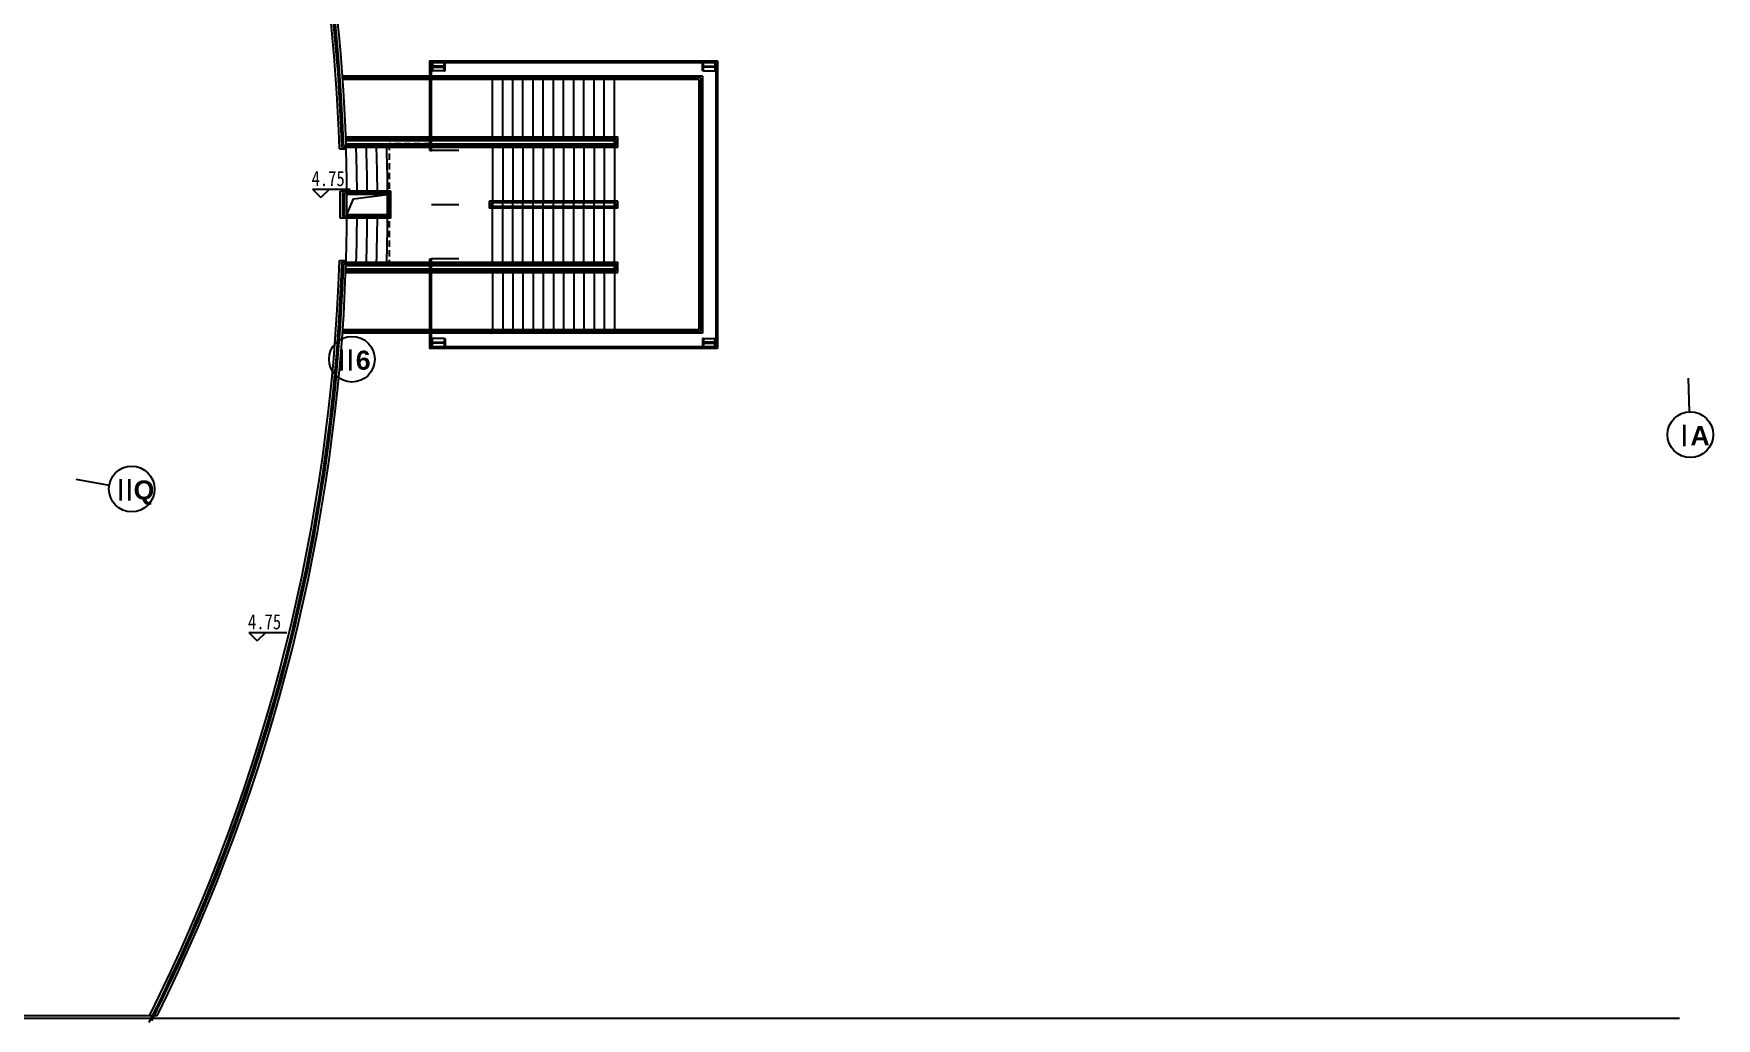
# Model space of a CAD drawing. Extents: x 23317406 to 24383751, y 42324270 to 43451021.
# Drawn here: x 24042113 to 24091827, y 43074404 to 43103497 of the extents above; entities that cross this region are included whole.
import ezdxf

# ---------------------------------------------------------------- set-up
doc = ezdxf.new("R2010")
doc.units = 0
doc.header["$MEASUREMENT"] = 0
doc.linetypes.add('HIDDEN', pattern=[9.525, 6.35, -3.175])
doc.layers.get('0').update_dxf_attribs({"linetype": 'CONTINUOUS'})
doc.layers.get('DEFPOINTS').update_dxf_attribs({"linetype": 'CONTINUOUS'})
for name, color, linetype in [('墙', 7, 'CONTINUOUS'), ('投影', 9, 'CONTINUOUS'), ('柱形', 7, 'CONTINUOUS'), ('标注', 7, 'CONTINUOUS'), ('栏杆', 146, 'CONTINUOUS'), ('楼梯', 5, 'CONTINUOUS'), ('汉字', 7, 'CONTINUOUS'), ('边界', 9, 'CONTINUOUS'), ('门窗', 7, 'CONTINUOUS')]:
    doc.layers.add(name, color=color, linetype=linetype)
doc.styles.add('Q1', font='SimSun.ttf', dxfattribs={"width": 0.8, "height": 450})
doc.styles.add('Q200', font='SimSun.ttf', dxfattribs={"width": 0.8, "height": 450})
doc.styles.add('T-SG-01$0$Arial', font='ARIALBD.TTF')
doc.dimstyles.new('Q2', dxfattribs={"dimscale": 150, "dimtxt": 2.5, "dimasz": 2.5, "dimexe": 0, "dimexo": 0, "dimgap": 0.5, "dimtad": 1, "dimdec": 4, "dimdsep": 46, "dimtxsty": 'Q200', "dimblk1": 'DOTSMALL', "dimblk2": 'DOTSMALL', "dimsah": 1, "dimcen": 2.5, "dimadec": 0, "dimazin": 0, "dimtfac": 1, "dimtdec": 3, "dimtmove": 2, "dimatfit": 3, "dimldrblk": 'DOTSMALL', "dimfxl": 1, "dimtolj": 1, "dimtzin": 10, "dimarcsym": 0})

# ---------------------------------------------------------------- blocks, each defined once
blk = doc.blocks.new('_DOTSMALL')
at = {"color": 0, "linetype": 'ByBlock', "const_width": 0.5}
blk.add_lwpolyline([(-0.0625, 0, 1), (0.0625, 0, 1)], format="xyb", close=True, dxfattribs=at)
blk = doc.blocks.new('*D144')
at = {"color": 0, "linetype": 'ByBlock'}
for p, q in [((24067622, 43186962), (24068480, 43187449)), ((24093003, 43093389), (24094989, 43093455))]:
    blk.add_line(p, q, dxfattribs=at)
blk.add_arc((23891114, 43086692), 203987, 1.9, 29.6, dxfattribs=at)
at = {"layer": 'DEFPOINTS', "color": 0, "linetype": 'ByBlock'}
for p in [(24067622, 43186962), (24065013, 43185480), (24091262, 43126080), (24091005, 43093323), (24093003, 43093389)]:
    blk.add_point(p, dxfattribs=at)
at = {"color": 0, "linetype": 'ByBlock', "xscale": 375, "yscale": 375, "zscale": 375}
for p, rotation in [((24068480, 43187449), 119.6000000001376), ((24094989, 43093455), 271.8999999998212)]:
    blk.add_blockref('_DOTSMALL', p, dxfattribs=dict(at, rotation=rotation))
at = {"color": 0, "linetype": 'ByBlock', "insert": (24087731, 43142143), "char_height": 450, "attachment_point": 5, "rotation": 285.75, "style": 'Q200'}
blk.add_mtext('\\A1;27.7°', dxfattribs=at)
blk = doc.blocks.new('M100')
at = {"layer": '门窗'}
blk.add_line((0, 1000), (0, 0), dxfattribs=at)

msp = doc.modelspace()

# ---------------------------------------------------------------- linework, layer by layer
for p, q in [((24091037.69829, 43092323.32423), (24091004.54311, 43093322.77444)), ((24043360.52207, 43090334.86656), (24044345.32982, 43090161.21838))]:
    msp.add_line(p, q)
at = {"color": 2}
for centre in [(24051515.86185, 43093878.96906), (24091060.07804, 43091648.69533), (24045010.07505, 43090044.00586)]:
    msp.add_circle(centre, 675, dxfattribs=at)
at = {"layer": '墙'}
for p, q in [((24051144.69155, 43100094.22492), (24051344.78576, 43100094.22492)), ((24051243.51917, 43098843.65505), (24051168.52945, 43098841.98838)), ((24051243.51917, 43098044.76616), (24051168.52945, 43098046.43283)), ((24051144.69247, 43096794.22631), (24051344.78576, 43096794.22631))]:
    msp.add_line(p, q, dxfattribs=at)
at = {"layer": '墙', "ltscale": 5000}
for start, end in [(67.1172342395, 67.1172342395), (66.2587266313, 66.2587266313), (64.4772342395, 64.4772342395), (64.9387266313, 64.9387266313)]:
    msp.add_arc((23850578.58196, 42857442.58139), 533172.67138, start, end, dxfattribs=at)
at = {"layer": '墙'}
for centre, radius, start, end in [((23850634.74669, 42857737.27781), 530172.67138, 79.4743453394, 79.4743453394), ((23850639.30178, 42857736.37231), 530172.67138, 78.1227654233, 78.1227654233), ((23850644.55659, 42857735.23786), 530172.67138, 77.5606287088, 77.5606287088), ((23850649.0789, 42857734.18074), 530172.67138, 76.2090487927, 76.2090487927), ((23997369.97958, 43098444.21029), 53800.0204, 1.75750307, 20.40824976), ((23997369.97866, 43098444.21025), 54000.02133, 1.857148361, 20.325874576), ((23997369.99998, 43098444.22492), 54000, 1.750976909, 1.804054099), ((23997369.99998, 43098444.21061), 53800, 359.576371832, 0.42362817), ((23997369.99998, 43098444.21061), 54000, 0.318311525, 0.371364135), ((23997369.99998, 43098444.21061), 54000, 359.681688478, 0.318311525), ((23997369.99998, 43098444.21061), 54000, 359.628635867, 359.681688478), ((23997369.99998, 43098444.22631), 54000, 358.195945901, 358.249023091)]:
    msp.add_arc(centre, radius, start, end, dxfattribs=at)
at = {"layer": '投影', "color": 6}
for p, q in [((24045584.05445, 43074404.23644), (24038368.50144, 43074404.23644)), ((24045618.89371, 43074474.23644), (24038387.25788, 43074474.23644)), ((24090736.68628, 43074404.23644), (24045639.91863, 43074404.23644)), ((24045758.41906, 43074474.23644), (24045674.7176, 43074474.23644))]:
    msp.add_line(p, q, dxfattribs=at)
for centre, radius, start, end in [((23997370.02039, 43098444.21029), 53799.9796, 333.542189166, 358.242528238), ((23997370.02101, 43098444.21027), 53999.97897, 333.647747854, 358.08980232)]:
    msp.add_arc(centre, radius, start, end, dxfattribs=at)
at = {"layer": '柱形'}
for p, q in [((24053870, 43102644.22556), (24053870, 43102394.22556)), ((24053900, 43102644.22556), (24053870, 43102644.22556)), ((24053900, 43102644.22556), (24053900, 43102534.22556)), ((24054240, 43102534.22556), (24053900, 43102534.22556)), ((24054270, 43102644.22556), (24054240, 43102644.22556)), ((24054240, 43102534.22556), (24054240, 43102644.22556)), ((24054270, 43102394.22556), (24054270, 43102644.22556)), ((24061870, 43102644.22556), (24061900, 43102644.22556)), ((24061870, 43102394.22556), (24061870, 43102644.22556)), ((24061900, 43102534.22556), (24061900, 43102644.22556)), ((24061900, 43102534.22556), (24062240, 43102534.22556)), ((24062240, 43102644.22556), (24062240, 43102534.22556)), ((24062240, 43102644.22556), (24062270, 43102644.22556)), ((24062270, 43102644.22556), (24062270, 43102394.22556)), ((24053870, 43102394.22556), (24053900, 43102394.22556)), ((24053900, 43102504.22556), (24054240, 43102504.22556)), ((24053900, 43102504.22556), (24053900, 43102394.22556)), ((24054240, 43102394.22556), (24054240, 43102504.22556)), ((24054240, 43102394.22556), (24054270, 43102394.22556)), ((24061900, 43102394.22556), (24061870, 43102394.22556)), ((24062240, 43102504.22556), (24061900, 43102504.22556)), ((24061900, 43102394.22556), (24061900, 43102504.22556)), ((24062240, 43102504.22556), (24062240, 43102394.22556)), ((24062270, 43102394.22556), (24062240, 43102394.22556)), ((24053870, 43094244.22556), (24053870, 43094494.22556)), ((24053870, 43094494.22556), (24053900, 43094494.22556)), ((24053900, 43094244.22556), (24053870, 43094244.22556)), ((24053900, 43094384.22556), (24053900, 43094494.22556)), ((24053900, 43094384.22556), (24054240, 43094384.22556)), ((24054240, 43094354.22556), (24053900, 43094354.22556)), ((24053900, 43094244.22556), (24053900, 43094354.22556)), ((24054240, 43094494.22556), (24054240, 43094384.22556)), ((24054240, 43094494.22556), (24054270, 43094494.22556)), ((24054240, 43094354.22556), (24054240, 43094244.22556)), ((24054270, 43094244.22556), (24054240, 43094244.22556)), ((24054270, 43094494.22556), (24054270, 43094244.22556)), ((24061870, 43094494.22556), (24061870, 43094244.22556)), ((24061900, 43094494.22556), (24061870, 43094494.22556)), ((24061870, 43094244.22556), (24061900, 43094244.22556)), ((24061900, 43094494.22556), (24061900, 43094384.22556)), ((24062240, 43094384.22556), (24061900, 43094384.22556)), ((24061900, 43094354.22556), (24062240, 43094354.22556)), ((24061900, 43094354.22556), (24061900, 43094244.22556)), ((24062270, 43094494.22556), (24062240, 43094494.22556)), ((24062240, 43094384.22556), (24062240, 43094494.22556)), ((24062240, 43094244.22556), (24062240, 43094354.22556)), ((24062240, 43094244.22556), (24062270, 43094244.22556)), ((24062270, 43094244.22556), (24062270, 43094494.22556))]:
    msp.add_line(p, q, dxfattribs=at)
at = {"layer": '柱形', "color": 4}
for p, q in [((24054240, 43102644.22556), (24053900, 43102644.22556)), ((24061900, 43102644.22556), (24062240, 43102644.22556)), ((24054240, 43102394.22556), (24053900, 43102394.22556)), ((24061900, 43102394.22556), (24062240, 43102394.22556)), ((24054240, 43094494.22556), (24053900, 43094494.22556)), ((24054240, 43094244.22556), (24053900, 43094244.22556)), ((24061900, 43094494.22556), (24062240, 43094494.22556)), ((24061900, 43094244.22556), (24062240, 43094244.22556))]:
    msp.add_line(p, q, dxfattribs=at)
at = {"layer": '栏杆', "ltscale": 100}
for p, q in [((24053820, 43102194.22559), (24051272.11038, 43102194.22559)), ((24053820, 43102144.22559), (24051272.11038, 43102144.22559)), ((24061820, 43102194.22559), (24053870, 43102194.22559)), ((24061770, 43102144.22559), (24053870, 43102144.22559)), ((24061770, 43102144.22559), (24061770, 43094744.22559)), ((24061820, 43102194.22559), (24061820, 43094694.22559)), ((24051218.17148, 43100144.22556), (24059369.99998, 43100144.22556)), ((24051266.59609, 43100194.22556), (24059319.99998, 43100194.22556)), ((24051336.56368, 43100444.22556), (24059369.99998, 43100444.22556)), ((24051338.30084, 43100394.22556), (24059319.99998, 43100394.22556)), ((24052668.55331, 43098844.21061), (24051243.51504, 43098844.21061)), ((24052618.89137, 43098794.21061), (24051293.86413, 43098794.21061)), ((24059369.99998, 43098544.21061), (24055569.99998, 43098544.21061)), ((24055569.99998, 43098544.21061), (24055569.99998, 43098344.21061)), ((24059369.99998, 43098344.21061), (24059369.99998, 43098544.21061)), ((24052668.55331, 43098044.21061), (24051243.51504, 43098044.21061)), ((24052618.89137, 43098094.21061), (24051293.86413, 43098094.21061)), ((24059369.99998, 43098344.21061), (24055569.99998, 43098344.21061)), ((24059319.99998, 43098494.21061), (24055619.99998, 43098494.21061)), ((24055619.99998, 43098394.21061), (24055619.99998, 43098494.21061)), ((24059319.99998, 43098394.21061), (24055619.99998, 43098394.21061)), ((24059319.99998, 43098394.21061), (24059319.99998, 43098494.21061)), ((24051218.17243, 43096744.22556), (24059369.99998, 43096744.22556)), ((24051266.59707, 43096694.22556), (24059319.99998, 43096694.22556)), ((24051336.56368, 43096444.22556), (24059369.99998, 43096444.22556)), ((24051338.30084, 43096494.22556), (24059319.99998, 43096494.22556)), ((24061770, 43094744.22559), (24051272.1527, 43094744.22559)), ((24061820, 43094694.22559), (24051272.1527, 43094694.22559))]:
    msp.add_line(p, q, dxfattribs=at)
at = {"layer": '栏杆'}
for p, q in [((24059319.99998, 43100194.22556), (24059319.99998, 43100394.22556)), ((24059369.99998, 43100144.22556), (24059369.99998, 43100444.22556)), ((24059319.99998, 43096494.22556), (24059319.99998, 43096694.22556)), ((24059369.99998, 43096444.22556), (24059369.99998, 43096744.22556))]:
    msp.add_line(p, q, dxfattribs=at)
at = {"layer": '栏杆', "ltscale": 100}
for centre, radius, start, end in [((23997369.97928, 43098444.21028), 53875.0207, 1.808256797, 20.377302636), ((23997369.97897, 43098444.21027), 53925.02101, 1.859732223, 20.356708863), ((24051272.11038, 43102169.22559), 25, 90, 270), ((23997369.99998, 43098444.22492), 54300, 1.84686887, 1.899655627), ((23997369.99998, 43098444.21061), 53875, 359.574598194, 0.424810962), ((23997369.99998, 43098444.21061), 53925, 359.628119359, 0.371880643), ((23997369.99998, 43098444.21061), 55250, 359.637037884, 0.362962118), ((23997369.99998, 43098444.21061), 55300, 359.585560369, 0.414439633), ((23997370.02068, 43098444.21028), 53874.9793, 333.350079763, 358.191774333), ((23997370.02099, 43098444.21027), 53924.97899, 333.436148522, 358.140298849), ((24051272.1527, 43094719.22559), 25, 90, 270)]:
    msp.add_arc(centre, radius, start, end, dxfattribs=at)
at = {"layer": '楼梯'}
for p, q in [((24055669.99998, 43100444.25632), (24055669.99998, 43102144.22559)), ((24055969.99998, 43100444.25632), (24055969.99998, 43102144.22559)), ((24056269.99998, 43100444.25632), (24056269.99998, 43102144.22559)), ((24056569.99998, 43100444.25632), (24056569.99998, 43102144.22559)), ((24056869.99998, 43100444.25632), (24056869.99998, 43102144.22559)), ((24057169.99998, 43100444.25632), (24057169.99998, 43102144.22559)), ((24057469.99998, 43100444.25632), (24057469.99998, 43102144.22559)), ((24057769.99998, 43100444.25632), (24057769.99998, 43102144.22559)), ((24058069.99998, 43100444.25632), (24058069.99998, 43102144.22559)), ((24058369.99998, 43100444.25632), (24058369.99998, 43102144.22559)), ((24058669.99998, 43100444.25632), (24058669.99998, 43102144.22559)), ((24058969.99998, 43100444.25632), (24058969.99998, 43102144.22559)), ((24059269.99998, 43100444.25632), (24059269.99998, 43102144.22559)), ((24055669.99998, 43100394.22556), (24055669.99998, 43100344.22556)), ((24055669.99998, 43100194.20909), (24055669.99998, 43100244.20909)), ((24055669.99998, 43100144.19481), (24055669.99998, 43098544.21061)), ((24055969.99998, 43100394.22556), (24055969.99998, 43100344.22556)), ((24055969.99998, 43100194.20909), (24055969.99998, 43100244.20909)), ((24055969.99998, 43100144.19481), (24055969.99998, 43098544.21061)), ((24056269.99998, 43100394.22556), (24056269.99998, 43100344.22556)), ((24056269.99998, 43100194.20909), (24056269.99998, 43100244.20909)), ((24056269.99998, 43100144.19481), (24056269.99998, 43098544.21061)), ((24056569.99998, 43100394.22556), (24056569.99998, 43100344.22556)), ((24056569.99998, 43100194.20909), (24056569.99998, 43100244.20909)), ((24056569.99998, 43100144.19481), (24056569.99998, 43098544.21061)), ((24056869.99998, 43100394.22556), (24056869.99998, 43100344.22556)), ((24056869.99998, 43100194.20909), (24056869.99998, 43100244.20909)), ((24056869.99998, 43100144.19481), (24056869.99998, 43098544.21061)), ((24057169.99998, 43100394.22556), (24057169.99998, 43100344.22556)), ((24057169.99998, 43100194.20909), (24057169.99998, 43100244.20909)), ((24057169.99998, 43100144.19481), (24057169.99998, 43098544.21061)), ((24057469.99998, 43100394.22556), (24057469.99998, 43100344.22556)), ((24057469.99998, 43100194.20909), (24057469.99998, 43100244.20909)), ((24057469.99998, 43100144.19481), (24057469.99998, 43098544.21061)), ((24057769.99998, 43100394.22556), (24057769.99998, 43100344.22556)), ((24057769.99998, 43100194.20909), (24057769.99998, 43100244.20909)), ((24057769.99998, 43100144.19481), (24057769.99998, 43098544.21061)), ((24058069.99998, 43100394.22556), (24058069.99998, 43100344.22556)), ((24058069.99998, 43100194.20909), (24058069.99998, 43100244.20909)), ((24058069.99998, 43100144.19481), (24058069.99998, 43098544.21061)), ((24058369.99998, 43100394.22556), (24058369.99998, 43100344.22556)), ((24058369.99998, 43100194.20909), (24058369.99998, 43100244.20909)), ((24058369.99998, 43100144.19481), (24058369.99998, 43098544.21061)), ((24058669.99998, 43100394.22556), (24058669.99998, 43100344.22556)), ((24058669.99998, 43100194.20909), (24058669.99998, 43100244.20909)), ((24058669.99998, 43100144.19481), (24058669.99998, 43098544.21061)), ((24058969.99998, 43100394.22556), (24058969.99998, 43100344.22556)), ((24058969.99998, 43100194.20909), (24058969.99998, 43100244.20909)), ((24058969.99998, 43100144.19481), (24058969.99998, 43098544.21061)), ((24059269.99998, 43100394.22556), (24059269.99998, 43100344.22556)), ((24059269.99998, 43100194.20909), (24059269.99998, 43100244.20909)), ((24059269.99998, 43100144.19481), (24059269.99998, 43098544.21061)), ((24055669.99998, 43098494.21061), (24055669.99998, 43098394.21061)), ((24055669.99998, 43096744.22631), (24055669.99998, 43098344.21061)), ((24055969.99998, 43098394.21061), (24055969.99998, 43098494.21061)), ((24055969.99998, 43096744.22631), (24055969.99998, 43098344.21061)), ((24056269.99998, 43098394.21061), (24056269.99998, 43098494.21061)), ((24056269.99998, 43096744.22631), (24056269.99998, 43098344.21061)), ((24056569.99998, 43098394.21061), (24056569.99998, 43098494.21061)), ((24056569.99998, 43096744.22631), (24056569.99998, 43098344.21061)), ((24056869.99998, 43098394.21061), (24056869.99998, 43098494.21061)), ((24056869.99998, 43096744.22631), (24056869.99998, 43098344.21061)), ((24057169.99998, 43098394.21061), (24057169.99998, 43098494.21061)), ((24057169.99998, 43096744.22631), (24057169.99998, 43098344.21061)), ((24057469.99998, 43098394.21061), (24057469.99998, 43098494.21061)), ((24057469.99998, 43096744.22631), (24057469.99998, 43098344.21061)), ((24057769.99998, 43098394.21061), (24057769.99998, 43098494.21061)), ((24057769.99998, 43096744.22631), (24057769.99998, 43098344.21061)), ((24058069.99998, 43098394.21061), (24058069.99998, 43098494.21061)), ((24058069.99998, 43096744.22631), (24058069.99998, 43098344.21061)), ((24058369.99998, 43098394.21061), (24058369.99998, 43098494.21061)), ((24058369.99998, 43096744.22631), (24058369.99998, 43098344.21061)), ((24058669.99998, 43098394.21061), (24058669.99998, 43098494.21061)), ((24058669.99998, 43096744.22631), (24058669.99998, 43098344.21061)), ((24058969.99998, 43098394.21061), (24058969.99998, 43098494.21061)), ((24058969.99998, 43096744.22631), (24058969.99998, 43098344.21061)), ((24059269.99998, 43098394.21061), (24059269.99998, 43098494.21061)), ((24059269.99998, 43096744.22631), (24059269.99998, 43098344.21061)), ((24055669.99998, 43096694.24059), (24055669.99998, 43096644.24059)), ((24055969.99998, 43096694.24059), (24055969.99998, 43096644.24059)), ((24056269.99998, 43096694.24059), (24056269.99998, 43096644.24059)), ((24056569.99998, 43096694.24059), (24056569.99998, 43096644.24059)), ((24056869.99998, 43096694.24059), (24056869.99998, 43096644.24059)), ((24057169.99998, 43096694.24059), (24057169.99998, 43096644.24059)), ((24057469.99998, 43096694.24059), (24057469.99998, 43096644.24059)), ((24057769.99998, 43096694.24059), (24057769.99998, 43096644.24059)), ((24058069.99998, 43096694.24059), (24058069.99998, 43096644.24059)), ((24058369.99998, 43096694.24059), (24058369.99998, 43096644.24059)), ((24058669.99998, 43096694.24059), (24058669.99998, 43096644.24059)), ((24058969.99998, 43096694.24059), (24058969.99998, 43096644.24059)), ((24059269.99998, 43096694.22556), (24059269.99998, 43096644.22556)), ((24055669.99998, 43096494.22556), (24055669.99998, 43096544.22556)), ((24055669.99998, 43096444.1948), (24055669.99998, 43094744.22703)), ((24055969.99998, 43096494.22556), (24055969.99998, 43096544.22556)), ((24055969.99998, 43096444.1948), (24055969.99998, 43094744.22703)), ((24056269.99998, 43096494.22556), (24056269.99998, 43096544.22556)), ((24056269.99998, 43096444.1948), (24056269.99998, 43094744.22703)), ((24056569.99998, 43096494.22556), (24056569.99998, 43096544.22556)), ((24056569.99998, 43096444.1948), (24056569.99998, 43094744.22703)), ((24056869.99998, 43096494.22556), (24056869.99998, 43096544.22556)), ((24056869.99998, 43096444.1948), (24056869.99998, 43094744.22703)), ((24057169.99998, 43096494.22556), (24057169.99998, 43096544.22556)), ((24057169.99998, 43096444.1948), (24057169.99998, 43094744.22703)), ((24057469.99998, 43096494.22556), (24057469.99998, 43096544.22556)), ((24057469.99998, 43096444.1948), (24057469.99998, 43094744.22703)), ((24057769.99998, 43096494.22556), (24057769.99998, 43096544.22556)), ((24057769.99998, 43096444.1948), (24057769.99998, 43094744.22703)), ((24058069.99998, 43096494.22556), (24058069.99998, 43096544.22556)), ((24058069.99998, 43096444.1948), (24058069.99998, 43094744.22703)), ((24058369.99998, 43096494.22556), (24058369.99998, 43096544.22556)), ((24058369.99998, 43096444.1948), (24058369.99998, 43094744.22703)), ((24058669.99998, 43096494.22556), (24058669.99998, 43096544.22556)), ((24058669.99998, 43096444.1948), (24058669.99998, 43094744.22703)), ((24058969.99998, 43096494.22556), (24058969.99998, 43096544.22556)), ((24058969.99998, 43096444.1948), (24058969.99998, 43094744.22703)), ((24059269.99998, 43096494.22556), (24059269.99998, 43096544.22556)), ((24059269.99998, 43096494.20909), (24059269.99998, 43096544.20909)), ((24059269.99998, 43096444.1948), (24059269.99998, 43094744.22703)), ((24055669.99998, 43094694.22703), (24055669.99998, 43094644.22703)), ((24055669.99998, 43094694.22559), (24055669.99998, 43094644.22559)), ((24055969.99998, 43094694.22703), (24055969.99998, 43094644.22703)), ((24055969.99998, 43094694.22559), (24055969.99998, 43094644.22559)), ((24056269.99998, 43094694.22703), (24056269.99998, 43094644.22703)), ((24056269.99998, 43094694.22559), (24056269.99998, 43094644.22559)), ((24056569.99998, 43094694.22703), (24056569.99998, 43094644.22703)), ((24056569.99998, 43094694.22559), (24056569.99998, 43094644.22559)), ((24056869.99998, 43094694.22703), (24056869.99998, 43094644.22703)), ((24056869.99998, 43094694.22559), (24056869.99998, 43094644.22559)), ((24057169.99998, 43094694.22703), (24057169.99998, 43094644.22703)), ((24057169.99998, 43094694.22559), (24057169.99998, 43094644.22559)), ((24057469.99998, 43094694.22703), (24057469.99998, 43094644.22703)), ((24057469.99998, 43094694.22559), (24057469.99998, 43094644.22559)), ((24057769.99998, 43094694.22703), (24057769.99998, 43094644.22703)), ((24058069.99998, 43094694.22703), (24058069.99998, 43094644.22703)), ((24058369.99998, 43094694.22703), (24058369.99998, 43094644.22703)), ((24058669.99998, 43094694.22703), (24058669.99998, 43094644.22703)), ((24058969.99998, 43094694.22703), (24058969.99998, 43094644.22703)), ((24059269.99998, 43094694.22703), (24059269.99998, 43094644.22703))]:
    msp.add_line(p, q, dxfattribs=at)
for centre, radius, start, end in [((23997371.36456, 43098444.21566), 53998.63543, 0.424422429, 1.750999038), ((23997371.37211, 43098444.21566), 54298.62787, 0.422077511, 1.899714109), ((23997371.3797, 43098444.21566), 54598.62029, 0.419758362, 1.889272325), ((23997371.38728, 43098444.21566), 54898.6127, 0.41746456, 1.87894472), ((23997371.39487, 43098444.21566), 55198.60511, 0.415195691, 1.868729431), ((23997369.99998, 43098444.21061), 54300, 0.31655288, 0.369312371), ((23997369.99998, 43098444.21061), 54600, 0.31481356, 0.367283154), ((23997369.99998, 43098444.21061), 54900, 0.313093251, 0.365276115), ((23997369.99998, 43098444.21061), 55200, 0.31139164, 0.363290892), ((23997371.35592, 43098444.20559), 53998.64406, 358.249001105, 359.575577607), ((23997371.31099, 43098444.20578), 54298.68899, 358.205894658, 359.577922729), ((23997369.99998, 43098444.21061), 54300, 359.630687631, 359.683447123), ((23997371.31824, 43098444.20578), 54598.68174, 358.215755576, 359.580241877), ((23997369.99998, 43098444.21061), 54600, 359.632716848, 359.685186442), ((23997371.32549, 43098444.20578), 54898.67449, 358.225507892, 359.582535678), ((23997369.99998, 43098444.21061), 54900, 359.634723887, 359.686906752), ((23997371.33274, 43098444.20578), 55198.66725, 358.23515493, 359.584804545), ((23997369.99998, 43098444.21061), 55200, 359.63670911, 359.688608362), ((23997369.99998, 43098444.22631), 54300, 358.100344373, 358.15313113), ((23997369.99998, 43098444.22631), 54600, 358.110785836, 358.163282248), ((23997369.99998, 43098444.22631), 54900, 358.121112342, 358.173321588), ((23997369.99998, 43098444.22631), 55200, 358.13132732, 358.183252525)]:
    msp.add_arc(centre, radius, start, end, dxfattribs=at)
at = {"layer": '汉字', "color": 0}
for p, q in [((24050348.75881, 43098902.24539), (24051466.75881, 43098902.24539)), ((24050348.75881, 43098902.24539), (24050598.75881, 43098652.24539)), ((24050848.75881, 43098902.24539), (24050598.75881, 43098652.24539)), ((24048470.3141, 43085807.45665), (24049588.3141, 43085807.45665)), ((24048470.3141, 43085807.45665), (24048720.3141, 43085557.45665)), ((24048970.3141, 43085807.45665), (24048720.3141, 43085557.45665))]:
    msp.add_line(p, q, dxfattribs=at)
at = {"layer": '边界'}
for p, q in [((24053820, 43102244.22559), (24051236.13104, 43102244.22559)), ((24061870, 43102244.22559), (24053870, 43102244.22559)), ((24061870, 43102244.22559), (24061870, 43094644.22559)), ((24051339.99114, 43100244.22556), (24059269.99998, 43100244.22556)), ((24051339.99162, 43100344.22556), (24059269.99998, 43100344.22556)), ((24059269.99998, 43100244.20909), (24059269.99998, 43100344.22556)), ((24052569.18476, 43098744.21061), (24051369.16664, 43098744.21061)), ((24052569.18476, 43098144.21061), (24051369.16664, 43098144.21061)), ((24051339.99214, 43096644.22556), (24059269.99998, 43096644.22556)), ((24059269.99998, 43096544.22556), (24059269.99998, 43096644.22556)), ((24051339.99162, 43096544.22556), (24059269.99998, 43096544.22556)), ((24061870, 43094644.22559), (24051236.13093, 43094644.22559))]:
    msp.add_line(p, q, dxfattribs=at)
msp.add_lwpolyline([(24051369.16664, 43098144.21061), (24051561.73976, 43098613.77269), (24052569.18476, 43098744.21061)], dxfattribs=at)
msp.add_arc((23997369.99998, 43098444.21061), 55200, 359.688608362, 0.31139164, dxfattribs=at)
at = {"layer": '门窗', "ltscale": 100}
for p, q in [((24062270, 43102644.22556), (24062270, 43094244.22556)), ((24062320, 43102694.22556), (24062320, 43094194.22556))]:
    msp.add_line(p, q, dxfattribs=at)
at = {"layer": '门窗', "ltscale": 300}
for p, q in [((24053820, 43100044.20981), (24053870, 43100044.20981)), ((24053820, 43096844.24131), (24053870, 43096844.24131))]:
    msp.add_line(p, q, dxfattribs=at)
at = {"layer": '门窗', "ltscale": 100}
for points in [[(24053820, 43100044.20981), (24053820, 43102694.22556), (24062320, 43102694.22556)], [(24053870, 43100044.20981), (24053870, 43102644.22556), (24062270, 43102644.22556)], [(24062320, 43094194.22556), (24053820, 43094194.22556), (24053820, 43096844.24131)], [(24062270, 43094244.22556), (24053870, 43094244.22556), (24053870, 43096844.24131)]]:
    msp.add_lwpolyline(points, dxfattribs=at)
at = {"layer": '门窗', "linetype": 'HIDDEN', "ltscale": 30}
msp.add_lwpolyline([(24053820, 43100244.22556), (24052620, 43100244.22556), (24052620, 43096644.22556), (24053820, 43096644.22556)], dxfattribs=at)

# ---------------------------------------------------------------- block references
at = {"layer": '门窗', "yscale": 0.8, "zscale": 0.8, "rotation": 270}
for p, xscale in [((24053870, 43100044.20981), 0.8), ((24053870, 43098444.22561), -0.8), ((24053870, 43098444.22561), 0.8), ((24053870, 43096844.24131), -0.8)]:
    msp.add_blockref('M100', p, dxfattribs=dict(at, xscale=xscale))

# ---------------------------------------------------------------- texts
at = {"color": 3, "style": 'T-SG-01$0$Arial'}
for s, height, p in [('Ⅱ', 637.5, (24050903.31676, 43093536.40084)), ('6', 562.5, (24051630.00445, 43093567.90071)), ('Ⅰ', 637.5, (24090447.53295, 43091306.12622)), ('A', 562.5, (24091061.72064, 43091337.62609)), ('Ⅱ', 637.5, (24044374.27996, 43089701.43675)), ('Q', 562.5, (24045065.71765, 43089732.93662))]:
    msp.add_text(s, height=height, dxfattribs=at).set_placement(p)
at = {"layer": '汉字', "color": 0, "style": 'Q1', "width": 0.8}
for p in [(24050323.67843, 43098992.92341), (24048445.23371, 43085898.13467)]:
    msp.add_text('4.75', height=450, dxfattribs=at).set_placement(p)

# ---------------------------------------------------------------- dimensions: what is measured, and where the dimension line sits
at = {"layer": '标注'}
dim = msp.add_angular_dim_2l(base=(24091262.18921, 43126080.09124), line1=((24065013.48583, 43185480.11208), (24067621.97061, 43186961.93768)), line2=((24091004.54311, 43093322.77444), (24093003.44355, 43093389.0848)), dimstyle='Q2', override={"dimadec": 4, "dimazin": 2}, dxfattribs=at)
dim.commit()
dim.dimension.update_dxf_attribs({"geometry": '*D144', "text_midpoint": (24087731.22401, 43142143.38993)})

doc.saveas('drawing.dxf')
